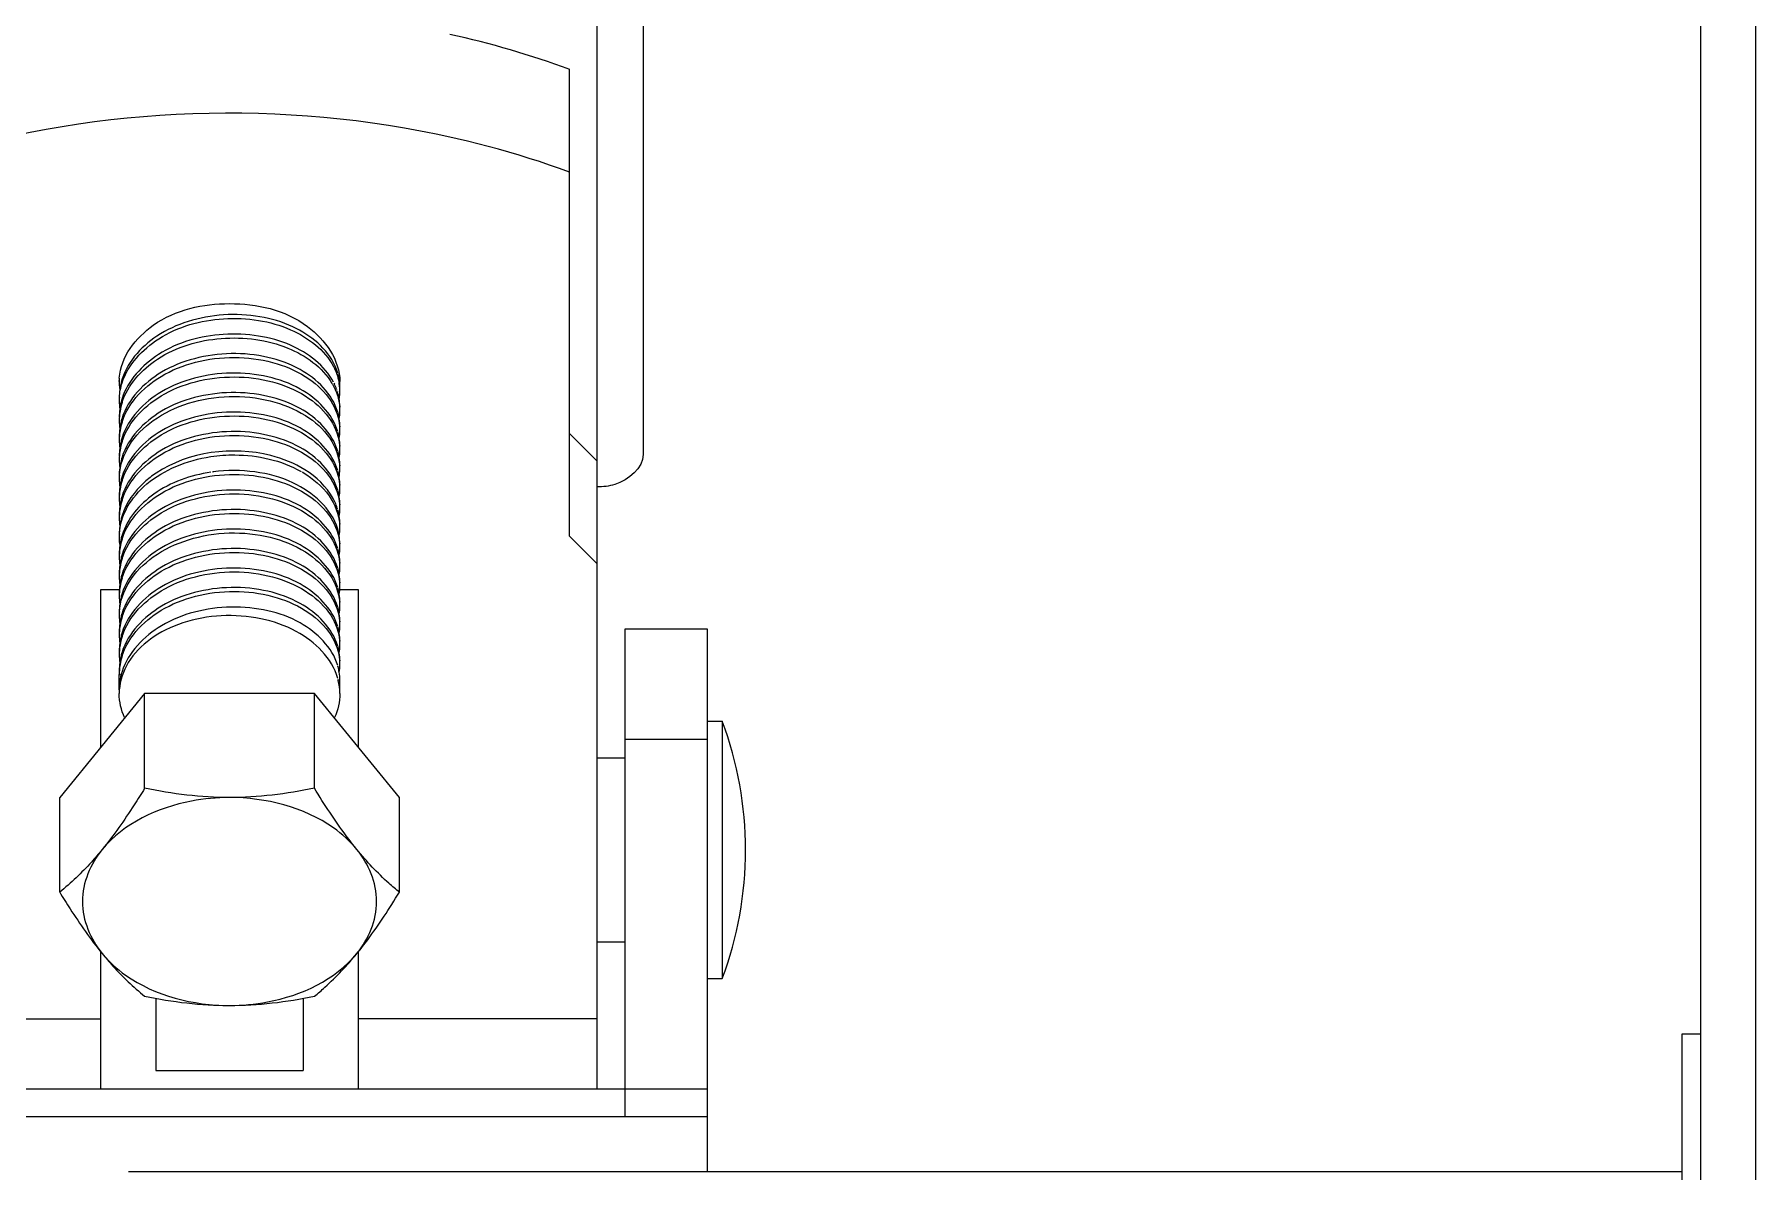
# Model space of a CAD drawing. Extents: x 815029915 to 815825525, y 579155098 to 579748855.
# Drawn here: x 815613944.3 to 815614421.7, y 579341825.3 to 579342140.8 of the extents above; entities that cross this region are included whole.
import ezdxf

# ---------------------------------------------------------------- set-up
doc = ezdxf.new("R2010")
doc.units = 0
doc.header["$LTSCALE"] = 100
doc.header["$MEASUREMENT"] = 0
doc.layers.add('02___PRT_ALL_AXES', color=7, linetype='Continuous')

msp = doc.modelspace()

# ---------------------------------------------------------------- linework, layer by layer
at = {"color": 7, "linetype": 'Continuous'}
for p, q in [((815614406.43, 579344767.77), (815614406.43, 579340690.59)), ((815614421.73, 579344767.77), (815614421.73, 579340690.59)), ((815614113.19, 579343726.39), (815614113.19, 579342024.26)), ((815614100.44, 579342022.34), (815614100.44, 579343671.03)), ((815613967.85, 579342044.37), (815613967.85, 579342044.45)), ((815614100.44, 579341848.23), (815614100.44, 579341993.86)), ((815613962.75, 579341943.03), (815613962.75, 579341986.75)), ((815614034.15, 579341986.75), (815614034.15, 579341943.03)), ((815614108.09, 579341975.72), (815614108.09, 579341840.58)), ((815614131.04, 579341975.72), (815614108.09, 579341975.72)), ((815614131.04, 579341825.28), (815614131.04, 579341975.72)), ((815613967.85, 579341958.91), (815613967.85, 579341963.23)), ((815613968.37, 579341963.02), (815613967.85, 579341963.23)), ((815613974.9, 579341957.9), (815613951.34, 579341929.05)), ((815614022, 579341957.9), (815613974.9, 579341957.9)), ((815614045.56, 579341929.05), (815614022, 579341957.9)), ((815614029.05, 579341957.9), (815614029.05, 579341961.61)), ((815614131.04, 579341950.22), (815614135.12, 579341950.22)), ((815614131.04, 579341945.12), (815614108.09, 579341945.12)), ((815614100.44, 579341940.02), (815614108.09, 579341940.02)), ((815613962.75, 579341848.22), (815613962.75, 579341886.25)), ((815614034.15, 579341886.25), (815614034.15, 579341848.22)), ((815614131.04, 579341878.83), (815614135.12, 579341878.83)), ((815613978.05, 579341873.34), (815613978.05, 579341853.33)), ((815614018.85, 579341873.34), (815614018.85, 579341853.33)), ((815613896.46, 579341867.64), (815613962.75, 579341867.64)), ((815614100.44, 579341867.64), (815614034.15, 579341867.64)), ((815614401.33, 579341812.53), (815614401.33, 579341863.53)), ((815614401.33, 579341863.53), (815614406.43, 579341863.53)), ((815613978.05, 579341853.33), (815614018.85, 579341853.33)), ((815613865.86, 579341848.23), (815614131.04, 579341848.23)), ((815613865.86, 579341840.58), (815614131.04, 579341840.58)), ((815613970.4, 579341825.28), (815614401.33, 579341825.28))]:
    msp.add_line(p, q, dxfattribs=at)
for centre, radius, start, end in [((815614013.54, 579342042.41), 15.55, 16.463, 24.1462), ((815613984.33, 579342044.37), 16.48, 178.7568, 179.7371), ((815613984.31, 579342044.37), 16.45, 179.7373, 180), ((815613984.48, 579342044.38), 16.63, 180.017, 187.4905), ((815613984.87, 579342039.98), 17.02, 165.833, 172.4333), ((815613985.09, 579342039.93), 17.25, 165.5442, 165.8443), ((815614011.94, 579342035.15), 17.33, 29.635, 30.5689), ((815614012.58, 579342036.57), 16.61, 25.7531, 27.6632), ((815614013.15, 579342036.84), 15.97, 20.1759, 25.7754), ((815614014.15, 579342042.6), 14.92, 15.3164, 16.4117), ((815614014.43, 579342042.68), 14.63, 8.8387, 15.3294), ((815614014.6, 579342041.63), 14.45, 9.5494, 10.9745), ((815614014.76, 579342041.65), 14.29, 4.3772, 9.5535), ((815614014.72, 579342047.1), 14.32, 351.2051, 354.2165), ((815614014.7, 579342042.72), 14.35, 6.8038, 8.821), ((815614014.89, 579342042.74), 14.16, 0.0138, 6.8103), ((815613984.48, 579342040.04), 16.63, 172.4409, 179.9826), ((815613984.38, 579342038.96), 16.53, 176.2908, 179.9967), ((815613984.48, 579342038.97), 16.63, 180.0174, 187.5633), ((815613984.87, 579342034.57), 17.03, 165.6882, 172.5045), ((815613985.3, 579342034.47), 17.46, 162.517, 165.6934), ((815614013.68, 579342037.05), 15.4, 18.8402, 20.1483), ((815614013.9, 579342037.12), 15.18, 16.7965, 18.8416), ((815614014.31, 579342037.24), 14.74, 10.3064, 16.8137), ((815614014.79, 579342037.33), 14.25, 0.0321, 10.2928), ((815614014.87, 579342041.67), 14.17, 352.6975, 359.9837), ((815614014.92, 579342041.66), 14.13, 0.0037, 4.3716), ((815613984.48, 579342034.63), 16.63, 172.5135, 179.983), ((815613984.38, 579342033.55), 16.53, 176.2906, 179.9967), ((815613984.61, 579342033.53), 16.76, 170.6414, 176.2826), ((815613985.09, 579342033.45), 17.24, 162.4954, 170.6136), ((815613985.29, 579342029.06), 17.46, 162.5133, 165.755), ((815614014.15, 579342031.79), 14.92, 15.3039, 16.412), ((815614014.43, 579342031.86), 14.63, 8.839, 15.3168), ((815614014.83, 579342036.26), 14.21, 351.1951, 359.9741), ((815614014.83, 579342031.92), 14.22, 0.0261, 8.8331), ((815614014.94, 579342036.26), 14.1, 0.0047, 4.3399), ((815613984.48, 579342033.56), 16.63, 180.0173, 187.5347), ((815613984.48, 579342029.22), 16.63, 172.4851, 179.9829), ((815613984.38, 579342028.14), 16.53, 176.2901, 179.9967), ((815613984.61, 579342028.12), 16.76, 170.6064, 176.282), ((815613984.87, 579342029.17), 17.02, 165.7505, 172.4767), ((815613985.09, 579342028.04), 17.25, 162.4832, 170.5789), ((815614014.15, 579342026.38), 14.92, 15.3602, 16.4085), ((815614014.42, 579342026.45), 14.63, 8.8275, 15.3735), ((815614014.83, 579342030.85), 14.22, 351.1826, 359.9739), ((815614014.94, 579342030.85), 14.1, 0.0047, 4.3394), ((815613984.48, 579342028.15), 16.63, 180.0171, 187.5223), ((815613984.48, 579342023.81), 16.63, 172.4732, 179.9828), ((815613984.61, 579342022.72), 16.76, 170.6461, 176.2828), ((815613984.87, 579342023.76), 17.02, 165.7629, 172.465), ((815613985.09, 579342022.63), 17.24, 162.498, 170.6185), ((815613985.29, 579342023.65), 17.46, 162.501, 165.7673), ((815614014.15, 579342020.97), 14.92, 15.3455, 16.4078), ((815614014.43, 579342021.04), 14.63, 8.8161, 15.3587), ((815614014.83, 579342026.51), 14.22, 0.0261, 8.8211), ((815614014.83, 579342025.45), 14.22, 351.1717, 359.9739), ((815614014.94, 579342025.44), 14.1, 0.0047, 4.3395), ((815613984.38, 579342022.73), 16.53, 176.2908, 179.9967), ((815613984.49, 579342022.74), 16.64, 180.018, 187.7975), ((815613984.47, 579342018.4), 16.62, 172.7542, 179.9843), ((815613984.87, 579342018.35), 17.02, 165.7041, 172.7434), ((815613985.3, 579342018.24), 17.46, 162.5159, 165.7097), ((815614014.15, 579342015.56), 14.92, 15.3562, 16.4067), ((815614014.82, 579342020.04), 14.22, 350.9429, 359.9728), ((815614014.83, 579342021.1), 14.22, 0.0259, 8.8097), ((815614014.94, 579342020.03), 14.1, 0.0047, 4.3394), ((815613984.38, 579342017.32), 16.53, 176.2906, 179.9967), ((815613984.48, 579342017.33), 16.63, 180.0173, 187.5513), ((815613984.48, 579342012.99), 16.63, 172.5017, 179.9829), ((815613984.87, 579342012.94), 17.02, 165.7267, 172.493), ((815613985.09, 579342011.81), 17.24, 162.4909, 170.6051), ((815613985.29, 579342012.83), 17.46, 162.5135, 165.7315), ((815613999.58, 579341977.26), 42.51, 97.612, 98.5483), ((815614003.88, 579341994.03), 29.29, 59.2313, 60.5207), ((815614014.43, 579342015.63), 14.62, 8.5831, 15.3704), ((815614014.84, 579342015.7), 14.21, 0.0243, 8.5745), ((815614014.94, 579342014.62), 14.1, 0.0047, 4.3393), ((815613984.38, 579342011.92), 16.53, 176.2904, 179.9967), ((815613984.48, 579342011.92), 16.63, 180.0173, 187.5367), ((815613984.61, 579342011.9), 16.76, 170.6329, 176.2824), ((815613984.87, 579342007.53), 17.02, 165.766, 172.4789), ((815613985.09, 579342006.4), 17.25, 162.488, 170.5957), ((815613985.29, 579342007.42), 17.46, 162.5087, 165.7704), ((815614014.14, 579342010.15), 14.92, 15.3803, 16.4044), ((815614014.42, 579342010.22), 14.63, 8.806, 15.3938), ((815614014.83, 579342014.63), 14.22, 351.161, 359.9738), ((815614014.83, 579342010.29), 14.21, 0.0259, 8.7993), ((815614014.94, 579342009.21), 14.1, 0.0047, 4.3389), ((815613984.48, 579342007.58), 16.63, 172.4872, 179.9829), ((815613984.38, 579342006.51), 16.53, 176.2903, 179.9967), ((815613984.48, 579342006.51), 16.63, 180.0173, 187.5328), ((815613984.61, 579342006.49), 16.76, 170.6233, 176.2823), ((815613984.87, 579342002.12), 17.02, 165.7649, 172.4752), ((815613985.29, 579342002.01), 17.46, 162.5058, 165.7693), ((815614014.14, 579342004.74), 14.92, 15.4324, 16.4009), ((815614014.42, 579342004.81), 14.63, 8.7871, 15.4463), ((815614014.83, 579342009.22), 14.22, 351.1413, 359.9737), ((815614014.83, 579342004.88), 14.21, 0.0258, 8.7798), ((815613984.48, 579342002.17), 16.63, 172.4835, 179.9828), ((815613984.38, 579342001.1), 16.53, 176.2866, 179.9968), ((815613984.47, 579342001.1), 16.62, 180.0162, 187.3323), ((815613984.87, 579341996.71), 17.02, 165.7459, 172.2807), ((815613985.09, 579341995.58), 17.24, 162.4871, 170.6053), ((815613985.31, 579341996.6), 17.48, 162.4516, 165.7498), ((815614014.38, 579341999.39), 14.68, 9.0944, 16.4713), ((815614014.82, 579341999.47), 14.22, 0.0272, 9.08), ((815614014.84, 579342003.81), 14.21, 351.4494, 359.976), ((815614014.94, 579342003.8), 14.11, 0.0045, 4.3456), ((815613984.49, 579341996.77), 16.64, 172.2882, 179.9823), ((815613984.38, 579341995.69), 16.53, 176.2903, 179.9967), ((815613984.61, 579341995.67), 16.76, 170.633, 176.2824), ((815613985.29, 579341991.2), 17.46, 162.5049, 165.7686), ((815614014.15, 579341993.92), 14.92, 15.3426, 16.4105), ((815614014.42, 579341993.99), 14.63, 8.8357, 15.3558), ((815614014.83, 579341998.4), 14.22, 351.1911, 359.9741), ((815614014.83, 579341994.06), 14.22, 0.0261, 8.8295), ((815614014.94, 579341998.39), 14.1, 0.0047, 4.3397), ((815613984.48, 579341995.69), 16.63, 180.0172, 187.5261), ((815613984.48, 579341991.36), 16.63, 172.4765, 179.9828), ((815613984.38, 579341990.28), 16.53, 176.29, 179.9967), ((815613984.61, 579341990.26), 16.76, 170.5993, 176.2819), ((815613984.87, 579341991.3), 17.02, 165.7642, 172.4682), ((815613985.09, 579341990.17), 17.25, 162.4824, 170.5717), ((815613985.3, 579341985.79), 17.46, 162.5002, 165.767), ((815614014.15, 579341988.51), 14.92, 15.3335, 16.4046), ((815614014.43, 579341988.59), 14.63, 8.8222, 15.3467), ((815614014.83, 579341992.99), 14.22, 351.178, 359.9739), ((815614014.94, 579341992.98), 14.1, 0.0047, 4.3395), ((815613984.48, 579341990.28), 16.63, 180.0172, 187.5169), ((815613984.48, 579341985.95), 16.63, 172.4677, 179.9827), ((815613984.61, 579341984.85), 16.76, 170.6057, 176.2819), ((815613984.87, 579341985.89), 17.02, 165.7627, 172.4595), ((815613985.09, 579341984.76), 17.25, 162.4829, 170.5782), ((815614014.15, 579341983.1), 14.92, 15.295, 16.4082), ((815614014.43, 579341983.18), 14.63, 8.8659, 15.3078), ((815614014.83, 579341988.65), 14.22, 0.0259, 8.8159), ((815614014.83, 579341987.58), 14.21, 351.2218, 359.9742), ((815614014.94, 579341987.57), 14.1, 0.0047, 4.3399), ((815613984.38, 579341984.87), 16.53, 176.29, 179.9967), ((815613984.48, 579341984.88), 16.62, 180.017, 187.4489), ((815613984.48, 579341980.54), 16.63, 172.3978, 179.9823), ((815613984.87, 579341980.48), 17.02, 165.7631, 172.3902), ((815613985.3, 579341980.38), 17.46, 162.5007, 165.7672), ((815614014.15, 579341977.69), 14.92, 15.3024, 16.4096), ((815614014.43, 579341977.77), 14.62, 8.6158, 15.3161), ((815614014.83, 579341982.17), 14.22, 350.9764, 359.9733), ((815614014.83, 579341983.24), 14.22, 0.0263, 8.8603), ((815614014.94, 579341982.17), 14.1, 0.0047, 4.3399), ((815613984.38, 579341979.46), 16.53, 176.29, 179.9967), ((815613984.48, 579341979.47), 16.63, 180.0171, 187.5089), ((815613984.48, 579341975.13), 16.63, 172.4594, 179.9827), ((815613984.61, 579341974.03), 16.76, 170.5894, 176.2819), ((815613984.87, 579341975.08), 17.02, 165.7633, 172.4513), ((815613985.09, 579341973.95), 17.25, 162.4867, 170.562), ((815613985.3, 579341974.97), 17.46, 162.5015, 165.7677), ((815614014.83, 579341976.76), 14.21, 351.1951, 359.9741), ((815614014.84, 579341977.83), 14.21, 0.0245, 8.608), ((815614014.94, 579341976.76), 14.1, 0.0047, 4.3399), ((815613984.38, 579341974.05), 16.53, 176.29, 179.9967), ((815613984.48, 579341974.06), 16.63, 180.017, 187.4917), ((815613984.87, 579341969.67), 17.02, 165.765, 172.4342), ((815613985.09, 579341968.54), 17.25, 162.4917, 170.5553), ((815613985.3, 579341969.56), 17.46, 162.5045, 165.7692), ((815614014.15, 579341972.29), 14.92, 15.3158, 16.4116), ((815614014.43, 579341972.36), 14.63, 8.8392, 15.3288), ((815614014.83, 579341972.42), 14.22, 0.0262, 8.8333), ((815614014.94, 579341971.35), 14.1, 0.0047, 4.3399), ((815613984.48, 579341969.72), 16.63, 172.4422, 179.9826), ((815613984.38, 579341968.64), 16.53, 176.2903, 179.9967), ((815613984.48, 579341968.65), 16.63, 180.0172, 187.5273), ((815613984.61, 579341968.63), 16.76, 170.5827, 176.2821), ((815613984.87, 579341964.26), 17.02, 165.7668, 172.4699), ((815613985.09, 579341963.13), 17.25, 162.4849, 170.5952), ((815613985.29, 579341964.15), 17.46, 162.5094, 165.7711), ((815614014.15, 579341966.88), 14.92, 15.3138, 16.4121), ((815614014.43, 579341966.95), 14.63, 8.8348, 15.3268), ((815614014.83, 579341971.35), 14.22, 351.1908, 359.9741), ((815614014.83, 579341967.01), 14.22, 0.0261, 8.8289), ((815613984.48, 579341964.31), 16.63, 172.4782, 179.9829), ((815613984.38, 579341963.23), 16.53, 176.2902, 179.9967), ((815613984.61, 579341963.22), 16.76, 170.6229, 176.2822), ((815613985.29, 579341958.74), 17.46, 162.5026, 165.791), ((815614014.14, 579341961.47), 14.92, 15.3664, 16.4089), ((815614014.42, 579341961.54), 14.63, 8.8239, 15.3798), ((815614014.83, 579341965.95), 14.22, 351.179, 359.9739), ((815614014.83, 579341961.61), 14.22, 0.0261, 8.8175), ((815614014.94, 579341965.94), 14.1, 0.0047, 4.3394)]:
    msp.add_arc(centre, radius, start, end, dxfattribs=at)
for points, knots in [([(815614027.73, 579342048.77), (815614025.56, 579342053.63), (815614018.18, 579342059.54), (815614006.79, 579342062.83), (815613996.8, 579342063.35), (815613986.97, 579342061.52), (815613976.06, 579342056.66), (815613969.74, 579342049.47), (815613968.39, 579342044.24)], [0, 0, 0, 0, 0.223773, 0.357617, 0.498713, 0.639512, 0.772857, 1, 1, 1, 1]), ([(815613968.66, 579342044.11), (815613970.27, 579342049.14), (815613978.94, 579342058.36), (815613993.71, 579342062.35), (815614006.41, 579342061.79), (815614017.56, 579342058.71), (815614024.86, 579342053.24), (815614027.29, 579342048.61)], [0, 0, 0, 0, 0.228509, 0.499781, 0.640257, 0.774022, 1, 1, 1, 1]), ([(815614027.29, 579342044.28), (815614024.86, 579342048.92), (815614017.54, 579342054.4), (815614006.38, 579342057.47), (815613993.66, 579342058.02), (815613978.88, 579342054.01), (815613970.23, 579342044.75), (815613968.64, 579342039.71)], [0, 0, 0, 0, 0.226055, 0.35988, 0.500401, 0.771641, 1, 1, 1, 1]), ([(815613968.64, 579342038.63), (815613970.2, 579342043.59), (815613978.63, 579342052.73), (815613993.12, 579342056.83), (815614005.66, 579342056.49), (815614016.8, 579342053.64), (815614024.21, 579342048.46), (815614026.86, 579342043.96)], [0, 0, 0, 0, 0.227348, 0.497152, 0.637415, 0.771604, 1, 1, 1, 1]), ([(815614028.45, 579342036), (815614026.97, 579342041.03), (815614020.13, 579342047.66), (815614008.97, 579342051.59), (815613998.88, 579342052.64), (815613988.73, 579342051.22), (815613977.25, 579342046.72), (815613970.32, 579342039.65), (815613968.64, 579342034.31)], [0, 0, 0, 0, 0.2172, 0.349119, 0.49007, 0.632362, 0.768232, 1, 1, 1, 1]), ([(815613968.64, 579342033.23), (815613970.42, 579342038.88), (815613978.01, 579342046.25), (815613990.32, 579342050.57), (815614001.08, 579342051.58), (815614011.5, 579342049.93), (815614020.43, 579342045.86), (815614026.86, 579342039.76), (815614028.82, 579342034.44), (815614029.01, 579342031.91)], [0, 0, 0, 0, 0.234601, 0.372819, 0.516614, 0.657142, 0.786237, 0.899566, 1, 1, 1, 1]), ([(815614028.45, 579342030.59), (815614026.97, 579342035.62), (815614020.13, 579342042.25), (815614008.98, 579342046.18), (815613998.88, 579342047.23), (815613988.73, 579342045.82), (815613977.26, 579342041.32), (815613970.33, 579342034.24), (815613968.64, 579342028.9)], [0, 0, 0, 0, 0.217195, 0.349114, 0.490063, 0.632357, 0.768233, 1, 1, 1, 1]), ([(815613968.64, 579342027.81), (815613970.42, 579342033.46), (815613978.01, 579342040.84), (815613990.32, 579342045.16), (815614001.08, 579342046.17), (815614011.5, 579342044.52), (815614020.43, 579342040.46), (815614026.86, 579342034.35), (815614028.82, 579342029.03), (815614029.01, 579342026.5)], [0, 0, 0, 0, 0.234601, 0.372807, 0.516599, 0.657132, 0.786232, 0.899564, 1, 1, 1, 1]), ([(815613967.89, 579342018.39), (815613968.07, 579342021.29), (815613970.19, 579342027.36), (815613977.3, 579342034.38), (815613987.11, 579342039), (815613998.35, 579342040.81), (815614009.59, 579342039.68), (815614019.41, 579342035.76), (815614026.58, 579342029.47), (815614028.8, 579342023.79), (815614029.01, 579342021.1)], [0, 0, 0, 0, 0.108836, 0.229817, 0.365008, 0.508761, 0.651467, 0.783424, 0.898808, 1, 1, 1, 1]), ([(815614028.45, 579342025.18), (815614026.97, 579342030.22), (815614020.13, 579342036.85), (815614008.97, 579342040.78), (815613998.88, 579342041.82), (815613988.73, 579342040.41), (815613977.25, 579342035.9), (815613970.32, 579342028.83), (815613968.64, 579342023.49)], [0, 0, 0, 0, 0.217199, 0.349123, 0.490078, 0.632366, 0.768232, 1, 1, 1, 1]), ([(815614028.45, 579342019.77), (815614026.97, 579342024.81), (815614020.13, 579342031.44), (815614008.98, 579342035.37), (815613998.88, 579342036.41), (815613988.73, 579342035), (815613977.25, 579342030.5), (815613970.32, 579342023.42), (815613968.64, 579342018.08)], [0, 0, 0, 0, 0.217199, 0.349123, 0.490079, 0.632367, 0.768233, 1, 1, 1, 1]), ([(815613968.64, 579342017), (815613970.42, 579342022.65), (815613978.01, 579342030.02), (815613990.32, 579342034.34), (815614001.08, 579342035.35), (815614011.5, 579342033.7), (815614020.43, 579342029.64), (815614026.86, 579342023.53), (815614028.82, 579342018.22), (815614029.01, 579342015.69)], [0, 0, 0, 0, 0.234599, 0.372817, 0.516611, 0.657137, 0.78623, 0.899563, 1, 1, 1, 1]), ([(815614028.46, 579342014.36), (815614026.97, 579342019.4), (815614020.13, 579342026.03), (815614008.98, 579342029.96), (815613998.88, 579342031.01), (815613988.73, 579342029.59), (815613977.25, 579342025.09), (815613970.32, 579342018.01), (815613968.64, 579342012.67)], [0, 0, 0, 0, 0.217199, 0.349112, 0.490063, 0.632356, 0.768233, 1, 1, 1, 1]), ([(815613968.64, 579342011.59), (815613970.42, 579342017.24), (815613978.01, 579342024.62), (815613990.32, 579342028.93), (815614001.08, 579342029.94), (815614011.5, 579342028.29), (815614020.43, 579342024.23), (815614026.86, 579342018.12), (815614028.82, 579342012.81), (815614029.01, 579342010.28)], [0, 0, 0, 0, 0.234599, 0.372814, 0.516606, 0.657131, 0.786224, 0.899562, 1, 1, 1, 1]), ([(815614019.36, 579342019.98), (815614016.45, 579342021.79), (815614003.24, 579342027.11), (815613987.02, 579342025.01), (815613978.11, 579342019.07)], [0, 0, 0, 0, 0.242438, 1, 1, 1, 1]), ([(815613967.89, 579342002.17), (815613968.05, 579342004.74), (815613969.73, 579342010.08), (815613975.46, 579342016.63), (815613983.6, 579342021.4), (815613989.93, 579342023.13), (815613993.26, 579342023.63)], [0, 0, 0, 0, 0.21682, 0.453957, 0.717085, 1, 1, 1, 1]), ([(815613993.26, 579342023.63), (815613995.46, 579342023.96), (815614003.97, 579342024.57), (815614012.8, 579342022.63), (815614018.29, 579342019.53)], [0, 0, 0, 0, 0.26131, 1, 1, 1, 1]), ([(815614028.45, 579342003.55), (815614026.77, 579342009.25), (815614018.37, 579342016.47), (815614005.41, 579342019.87), (815613997.76, 579342019.91), (815613993.94, 579342019.4)], [0, 0, 0, 0, 0.441714, 0.713654, 1, 1, 1, 1]), ([(815614028.46, 579342008.95), (815614028.14, 579342010.02), (815614026.26, 579342014.51), (815614022.5, 579342018.02), (815614019.36, 579342019.98)], [0, 0, 0, 0, 0.23168, 1, 1, 1, 1]), ([(815614113.19, 579342024.26), (815614113.19, 579342020.44), (815614107.39, 579342015.76), (815614102.08, 579342015.24), (815614100.44, 579342015.24)], [0, 0, 0, 0, 0.699639, 1, 1, 1, 1]), ([(815613978.11, 579342019.07), (815613976.96, 579342018.3), (815613972.92, 579342015.21), (815613969.76, 579342010.81), (815613968.64, 579342007.26)], [0, 0, 0, 0, 0.270094, 1, 1, 1, 1]), ([(815613968.64, 579342000.77), (815613970.42, 579342006.42), (815613978.01, 579342013.8), (815613990.32, 579342018.11), (815614001.08, 579342019.13), (815614011.5, 579342017.48), (815614020.43, 579342013.41), (815614026.86, 579342007.3), (815614028.82, 579342001.99), (815614029.01, 579341999.46)], [0, 0, 0, 0, 0.2346, 0.372814, 0.516605, 0.65714, 0.786235, 0.899567, 1, 1, 1, 1]), ([(815613993.26, 579342019.3), (815613987.67, 579342018.46), (815613977.46, 579342014.98), (815613970.09, 579342006.43), (815613968.65, 579342001.87)], [0, 0, 0, 0, 0.541307, 1, 1, 1, 1]), ([(815614018.86, 579342019.2), (815614021.63, 579342017.55), (815614026.41, 579342013.58), (815614028.79, 579342007.67), (815614029.01, 579342004.87)], [0, 0, 0, 0, 0.534403, 1, 1, 1, 1]), ([(815614028.45, 579341998.14), (815614026.97, 579342003.17), (815614020.13, 579342009.8), (815614008.98, 579342013.73), (815613998.88, 579342014.78), (815613988.73, 579342013.36), (815613977.25, 579342008.86), (815613970.33, 579342001.79), (815613968.64, 579341996.45)], [0, 0, 0, 0, 0.217198, 0.349118, 0.490075, 0.632362, 0.768234, 1, 1, 1, 1]), ([(815613968.64, 579341995.36), (815613970.42, 579342001.01), (815613978.01, 579342008.39), (815613990.32, 579342012.71), (815614001.08, 579342013.72), (815614011.5, 579342012.07), (815614020.43, 579342008), (815614026.86, 579342001.89), (815614028.82, 579341996.58), (815614029.01, 579341994.05)], [0, 0, 0, 0, 0.234603, 0.372813, 0.516604, 0.657136, 0.786228, 0.899564, 1, 1, 1, 1]), ([(815614028.46, 579341992.73), (815614026.97, 579341997.76), (815614020.13, 579342004.39), (815614008.98, 579342008.32), (815613998.88, 579342009.37), (815613988.73, 579342007.95), (815613977.26, 579342003.45), (815613970.33, 579341996.38), (815613968.64, 579341991.04)], [0, 0, 0, 0, 0.217202, 0.349116, 0.490071, 0.632358, 0.76823, 1, 1, 1, 1]), ([(815613968.64, 579341989.96), (815613970.42, 579341995.6), (815613978.01, 579342002.98), (815613990.32, 579342007.3), (815614001.08, 579342008.31), (815614011.5, 579342006.66), (815614020.43, 579342002.59), (815614026.86, 579341996.48), (815614028.82, 579341991.17), (815614029.01, 579341988.64)], [0, 0, 0, 0, 0.234605, 0.372816, 0.516608, 0.657138, 0.78623, 0.899566, 1, 1, 1, 1]), ([(815613967.89, 579341980.53), (815613968.07, 579341983.43), (815613970.19, 579341989.5), (815613977.3, 579341996.51), (815613987.11, 579342001.13), (815613998.35, 579342002.95), (815614009.59, 579342001.82), (815614019.41, 579341997.9), (815614026.58, 579341991.61), (815614028.8, 579341985.93), (815614029.01, 579341983.23)], [0, 0, 0, 0, 0.108831, 0.229813, 0.365006, 0.508762, 0.651468, 0.78342, 0.898809, 1, 1, 1, 1]), ([(815614028.45, 579341987.32), (815614026.97, 579341992.35), (815614020.13, 579341998.98), (815614008.98, 579342002.91), (815613998.88, 579342003.96), (815613988.73, 579342002.54), (815613977.26, 579341998.04), (815613970.33, 579341990.97), (815613968.64, 579341985.63)], [0, 0, 0, 0, 0.217202, 0.349116, 0.49007, 0.632359, 0.768228, 1, 1, 1, 1]), ([(815614028.45, 579341981.91), (815614026.97, 579341986.94), (815614020.13, 579341993.57), (815614008.98, 579341997.5), (815613998.88, 579341998.55), (815613988.73, 579341997.13), (815613977.26, 579341992.63), (815613970.33, 579341985.56), (815613968.64, 579341980.22)], [0, 0, 0, 0, 0.217202, 0.349116, 0.49007, 0.632359, 0.768228, 1, 1, 1, 1]), ([(815613968.64, 579341979.14), (815613970.42, 579341984.79), (815613978.01, 579341992.16), (815613990.32, 579341996.48), (815614001.08, 579341997.49), (815614011.5, 579341995.84), (815614020.43, 579341991.77), (815614026.86, 579341985.67), (815614028.82, 579341980.35), (815614029.01, 579341977.82)], [0, 0, 0, 0, 0.234607, 0.372817, 0.516612, 0.657139, 0.786233, 0.899567, 1, 1, 1, 1]), ([(815614028.45, 579341976.5), (815614026.97, 579341981.53), (815614020.13, 579341988.16), (815614008.98, 579341992.09), (815613998.88, 579341993.14), (815613988.73, 579341991.73), (815613977.25, 579341987.22), (815613970.33, 579341980.15), (815613968.64, 579341974.81)], [0, 0, 0, 0, 0.217201, 0.349117, 0.490069, 0.63236, 0.768228, 1, 1, 1, 1]), ([(815613968.64, 579341973.73), (815613970.42, 579341979.38), (815613978.01, 579341986.75), (815613990.32, 579341991.07), (815614001.08, 579341992.08), (815614011.5, 579341990.43), (815614020.43, 579341986.36), (815614026.86, 579341980.26), (815614028.82, 579341974.94), (815614029.01, 579341972.41)], [0, 0, 0, 0, 0.234605, 0.372817, 0.516611, 0.657139, 0.786234, 0.899567, 1, 1, 1, 1]), ([(815614028.45, 579341971.09), (815614026.97, 579341976.13), (815614020.13, 579341982.75), (815614008.98, 579341986.69), (815613998.88, 579341987.73), (815613988.73, 579341986.32), (815613977.25, 579341981.81), (815613970.32, 579341974.74), (815613968.64, 579341969.4)], [0, 0, 0, 0, 0.2172, 0.349118, 0.490069, 0.632361, 0.76823, 1, 1, 1, 1]), ([(815613968.64, 579341968.32), (815613970.42, 579341973.97), (815613978.01, 579341981.34), (815613990.32, 579341985.66), (815614001.08, 579341986.67), (815614011.5, 579341985.02), (815614020.43, 579341980.96), (815614026.86, 579341974.85), (815614028.82, 579341969.53), (815614029.01, 579341967)], [0, 0, 0, 0, 0.234601, 0.372817, 0.516613, 0.65714, 0.786235, 0.899567, 1, 1, 1, 1]), ([(815614028.45, 579341965.68), (815614026.97, 579341970.72), (815614020.13, 579341977.35), (815614008.98, 579341981.28), (815613998.88, 579341982.32), (815613988.73, 579341980.91), (815613977.25, 579341976.41), (815613970.33, 579341969.33), (815613968.64, 579341963.99)], [0, 0, 0, 0, 0.217197, 0.349115, 0.490066, 0.632359, 0.768233, 1, 1, 1, 1])]:
    msp.add_open_spline(points, degree=3, knots=knots, dxfattribs=at)
for points in [[(815614027.29, 579342048.61), (815614027.98, 579342047.28), (815614028.5, 579342045.85), (815614028.79, 579342044.38)], [(815613967.89, 579342040.03), (815613967.98, 579342041.41), (815613968.24, 579342042.79), (815613968.66, 579342044.11)], [(815614027, 579342043.72), (815614028.11, 579342041.77), (815614028.84, 579342039.55), (815614029.01, 579342037.32)], [(815613968.37, 579341963.03), (815613968.03, 579341961.69), (815613967.85, 579341960.29), (815613967.85, 579341958.91)]]:
    msp.add_open_spline(points, degree=3, dxfattribs=at)
at = {"layer": '02___PRT_ALL_AXES', "color": 7, "linetype": 'Continuous'}
for p, q in [((815614092.79, 579342001.58), (815614092.79, 579342131.04)), ((815613967.85, 579342044.37), (815613967.85, 579342044.45)), ((815614100.44, 579342022.34), (815614092.79, 579342030.07)), ((815614100.44, 579341993.86), (815614100.44, 579342022.34)), ((815614100.44, 579341993.86), (815614092.79, 579342001.58)), ((815613962.75, 579341986.75), (815613967.85, 579341986.75)), ((815614029.05, 579341986.75), (815614034.15, 579341986.75)), ((815613967.85, 579341958.91), (815613967.85, 579341963.23)), ((815613974.9, 579341931.63), (815613974.9, 579341957.9)), ((815614022, 579341931.63), (815614022, 579341957.9)), ((815614029.05, 579341957.9), (815614029.05, 579341961.61)), ((815614131.04, 579341950.22), (815614135.12, 579341950.22)), ((815614135.12, 579341950.22), (815614135.12, 579341878.83)), ((815614100.44, 579341940.02), (815614108.09, 579341940.02)), ((815613951.34, 579341902.78), (815613951.34, 579341929.05)), ((815614045.56, 579341902.78), (815614045.56, 579341929.05)), ((815614100.44, 579341889.02), (815614108.09, 579341889.02)), ((815614131.04, 579341878.83), (815614135.12, 579341878.83))]:
    msp.add_line(p, q, dxfattribs=at)
for centre, radius, start, end in [((815614004.08, 579341889.63), 257.2, 69.8222, 77.5394), ((815613983.13, 579342044.45), 15.28, 176.3051, 179.9979), ((815613983.22, 579342044.45), 15.37, 180.0148, 187.3003), ((815614013.78, 579342044.45), 15.27, 357.0544, 359.9988), ((815613983.13, 579341957.9), 15.28, 176.2826, 179.9965), ((815614013.03, 579341957.78), 16.03, 13.5882, 15.7069), ((815614013.46, 579341957.88), 15.58, 0.0785, 13.6173), ((815614039.58, 579341914.52), 101.99, 339.5127, 20.4873)]:
    msp.add_arc(centre, radius, start, end, dxfattribs=at)
for points, knots in [([(815614092.79, 579342102.55), (815614077.98, 579342108.02), (815614016.34, 579342124.24), (815613948.96, 579342119.1), (815613904.11, 579342102.55)], [0, 0, 0, 0, 0.248287, 1, 1, 1, 1]), ([(815613967.88, 579342045.43), (815613968.26, 579342051.23), (815613977.54, 579342063.3), (815613991.13, 579342066.08), (815613998.45, 579342066.08)], [0, 0, 0, 0, 0.442357, 1, 1, 1, 1]), ([(815613998.45, 579342066.08), (815614005.96, 579342066.08), (815614019.94, 579342063.22), (815614029.05, 579342050.36), (815614029.05, 579342044.45)], [0, 0, 0, 0, 0.559767, 1, 1, 1, 1]), ([(815614028.46, 579341962.12), (815614026.89, 579341967.7), (815614019.31, 579341975.02), (815614007.05, 579341979.12), (815613996.17, 579341979.95), (815613985.59, 579341978.04), (815613976.51, 579341973.64), (815613969.99, 579341967.13), (815613968.06, 579341961.55), (815613967.88, 579341958.89)], [0, 0, 0, 0, 0.226573, 0.36295, 0.506452, 0.648024, 0.779263, 0.895686, 1, 1, 1, 1]), ([(815613974.9, 579341931.63), (815613973.95, 579341930.08), (815613970.29, 579341924.24), (815613966.33, 579341918.57), (815613963.12, 579341914.63)], [0, 0, 0, 0, 0.26296, 1, 1, 1, 1]), ([(815613998.45, 579341929.05), (815613994.91, 579341929.05), (815613982.1, 579341927.92), (815613969.06, 579341921.91), (815613963.12, 579341914.63)], [0, 0, 0, 0, 0.273399, 1, 1, 1, 1]), ([(815614033.78, 579341914.63), (815614031.92, 579341916.91), (815614022.17, 579341925.67), (815614008.47, 579341929.05), (815613998.45, 579341929.05)], [0, 0, 0, 0, 0.226783, 1, 1, 1, 1]), ([(815614033.78, 579341914.63), (815614032.76, 579341915.88), (815614028.53, 579341921.34), (815614024.76, 579341927.13), (815614022, 579341931.63)], [0, 0, 0, 0, 0.234887, 1, 1, 1, 1]), ([(815613963.12, 579341914.63), (815613962.15, 579341913.45), (815613958.53, 579341909.21), (815613954.47, 579341905.34), (815613951.34, 579341902.78)], [0, 0, 0, 0, 0.2742, 1, 1, 1, 1]), ([(815614045.56, 579341902.78), (815614044.58, 579341903.58), (815614040.34, 579341907.21), (815614036.5, 579341911.3), (815614033.78, 579341914.63)], [0, 0, 0, 0, 0.227749, 1, 1, 1, 1]), ([(815613951.34, 579341902.78), (815613952.29, 579341901.24), (815613955.95, 579341895.39), (815613959.9, 579341889.72), (815613963.12, 579341885.78)], [0, 0, 0, 0, 0.26296, 1, 1, 1, 1]), ([(815614033.78, 579341885.78), (815614034.81, 579341887.04), (815614039.04, 579341892.49), (815614042.8, 579341898.28), (815614045.56, 579341902.78)], [0, 0, 0, 0, 0.234887, 1, 1, 1, 1]), ([(815613963.12, 579341885.78), (815613964.08, 579341884.6), (815613967.71, 579341880.36), (815613971.76, 579341876.49), (815613974.9, 579341873.93)], [0, 0, 0, 0, 0.2742, 1, 1, 1, 1]), ([(815613963.12, 579341885.78), (815613964.98, 579341883.5), (815613974.72, 579341874.74), (815613988.43, 579341871.36), (815613998.45, 579341871.36)], [0, 0, 0, 0, 0.226783, 1, 1, 1, 1]), ([(815613998.45, 579341871.36), (815614001.98, 579341871.36), (815614014.8, 579341872.49), (815614027.84, 579341878.5), (815614033.78, 579341885.78)], [0, 0, 0, 0, 0.273399, 1, 1, 1, 1]), ([(815614022, 579341873.93), (815614022.99, 579341874.74), (815614027.22, 579341878.36), (815614031.06, 579341882.45), (815614033.78, 579341885.78)], [0, 0, 0, 0, 0.227749, 1, 1, 1, 1])]:
    msp.add_open_spline(points, degree=3, knots=knots, dxfattribs=at)
for points in [[(815613969.34, 579341951.23), (815613968.39, 579341953.3), (815613967.85, 579341955.62), (815613967.85, 579341957.9)], [(815614029.05, 579341957.9), (815614029.05, 579341955.62), (815614028.51, 579341953.3), (815614027.56, 579341951.23)], [(815613998.45, 579341929.05), (815613990.55, 579341929.05), (815613982.63, 579341930.05), (815613974.9, 579341931.63)], [(815614022, 579341931.63), (815614014.27, 579341930.05), (815614006.35, 579341929.05), (815613998.45, 579341929.05)], [(815613963.12, 579341914.63), (815613959.87, 579341910.65), (815613955.44, 579341900.21), (815613959.87, 579341889.76), (815613963.12, 579341885.78)], [(815614033.78, 579341885.78), (815614037.03, 579341889.76), (815614041.46, 579341900.21), (815614037.03, 579341910.65), (815614033.78, 579341914.63)], [(815613974.9, 579341873.93), (815613982.63, 579341872.35), (815613990.55, 579341871.36), (815613998.45, 579341871.36)], [(815613998.45, 579341871.36), (815614006.35, 579341871.36), (815614014.27, 579341872.35), (815614022, 579341873.93)]]:
    msp.add_open_spline(points, degree=3, dxfattribs=at)

doc.saveas('drawing.dxf')
